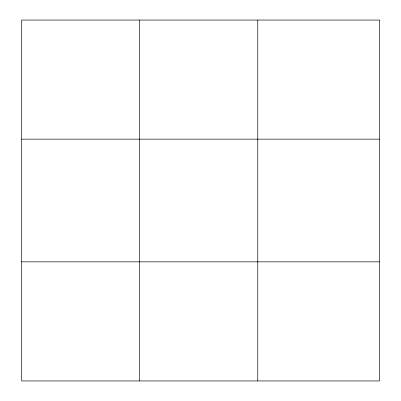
<?xml version="1.0" encoding="UTF-8"?>
<svg xmlns="http://www.w3.org/2000/svg" width="401" height="401" viewBox="0 0 401 401"><rect width="100%" height="100%" fill="white"/><g stroke="black" fill="none" stroke-linecap="round" stroke-linejoin="round"><path stroke-width="0.6" d="M139.658 380.95L139.658 20.05M257.763 380.95L257.763 20.05M21.554 139.147L379.446 139.147M21.554 261.853L379.446 261.853M379.446 20.05L379.446 380.95L21.554 380.95L21.554 20.05L379.446 20.05"/></g></svg>
